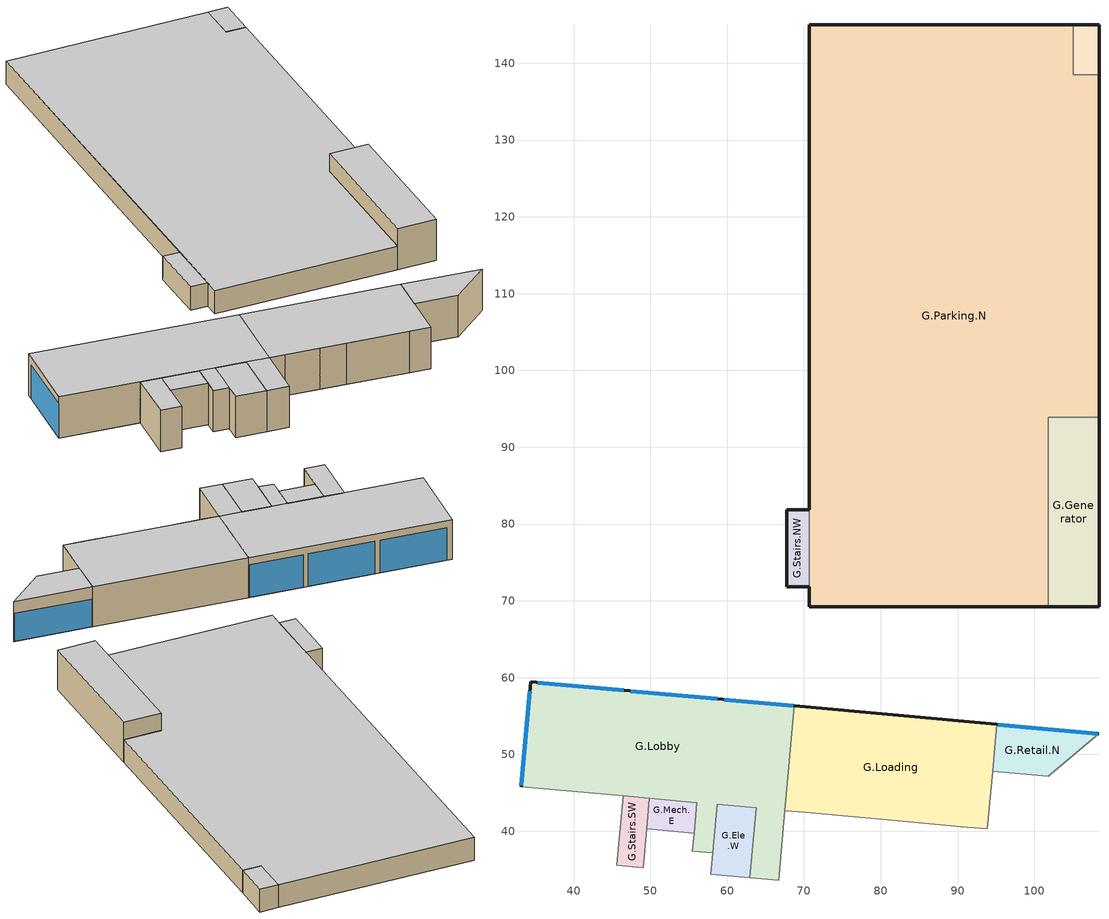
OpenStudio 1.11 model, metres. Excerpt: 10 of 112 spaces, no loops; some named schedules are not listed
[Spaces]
G.Lobby
 floor to L1.Corridor: 56.05,43.74 58.7,43.5 58.13,37.19 55.47,37.43 z3.35
 floor to L1.Parking.C: 34.39,59.44 68.75,56.31 67.51,42.7 33.16,45.82 z3.35
 floor to L1.Storage: 63.76,43.04 67.51,42.7 66.68,33.64 62.93,33.98 z3.35
 wall outside: 68.75,56.31 34.39,59.44 33.16,45.82 z3.35:10.77
 wall to G.Loading: 67.51,42.7 68.75,56.31 z3.35:10.77
 wall to G.Ele.E: 66.68,33.64 67.51,42.7 z3.35:10.77
 wall to G.Retail.C: 62.93,33.98 66.68,33.64 / 55.68,39.74 55.47,37.43 58.13,37.19 / 33.16,45.82 46.47,44.61 z3.35:10.77
 wall to G.Ele.W: 58.13,37.19 58.7,43.5 63.76,43.04 62.93,33.98 z3.35:10.77
 wall to G.Mech.E: 49.88,44.3 56.05,43.74 55.68,39.74 z3.35:10.77
 wall to G.Stairs.SW: 46.47,44.61 49.88,44.3 z3.35:10.77
 window (VE 1-2M Glass): 34.28,58.22 33.17,45.97 / 46.54,58.33 35.31,59.36 / 58.68,57.23 47.45,58.25 / 68.59,56.33 59.59,57.15 z3.38:9.45
 ceiling to 2-4.Corridor: 58.13,37.19 58.7,43.5 56.05,43.74 55.47,37.43 z10.77
 ceiling to 2-4.Storage.E: 66.68,33.64 67.51,42.7 63.76,43.04 62.93,33.98 z10.77
 ceiling to 2-4.Parking.C: 67.51,42.7 68.75,56.31 34.39,59.44 33.16,45.82 z10.77
G.Ele.W
 floor to L1.Ele.W: 58.7,43.5 63.76,43.04 62.93,33.98 57.88,34.44 z3.35
 wall to G.Retail.C: 58.13,37.19 57.88,34.44 62.93,33.98 z3.35:10.77
 ceiling to 2-4.ELE.W: 62.93,33.98 63.76,43.04 58.7,43.5 57.88,34.44 z10.77
G.Stairs.SW
 floor to L1.Stair.SW: 46.47,44.61 49.88,44.3 49.06,35.24 45.64,35.55 z3.35
 wall to G.Mech.E: 49.52,40.3 49.88,44.3 z3.35:10.77
 wall to G.Retail.C: 46.47,44.61 45.64,35.55 49.06,35.24 49.52,40.3 z3.35:10.77
 ceiling to 2-4.Stairs.SW: 49.06,35.24 49.88,44.3 46.47,44.61 45.64,35.55 z10.77
G.Mech.E
 floor to L1.Office: 49.88,44.3 56.05,43.74 55.68,39.74 49.52,40.3 z3.35
 wall to G.Retail.C: 49.52,40.3 55.68,39.74 z3.35:10.77
 ceiling to 2-4.Storage.W: 55.68,39.74 56.05,43.74 49.88,44.3 49.52,40.3 z10.77
G.Loading
 floor to L1.Parking.C: 68.75,56.31 95.11,53.92 93.87,40.3 67.51,42.7 z3.35
 wall outside: 95.11,53.92 68.75,56.31 z3.35:10.77
 wall to G.Retail.N: 94.56,47.84 95.11,53.92 z3.35:10.77
 wall to G.Retail.C: 93.87,40.3 94.56,47.84 z3.35:10.77
 wall to G.Stairs.SE: 90.46,40.61 93.87,40.3 z3.35:10.77
 wall to G.Rest: 75.74,41.95 80.15,41.55 90.46,40.61 z3.35:10.77
 wall to G.Mech.W: 70.14,42.46 75.74,41.95 z3.35:10.77
 wall to G.Ele.E: 67.51,42.7 70.14,42.46 z3.35:10.77
 ceiling to 2-4.Parking.C: 93.87,40.3 95.11,53.92 68.75,56.31 67.51,42.7 z10.77
G.Retail.N
 floor to L1.Parking.C: 95.11,53.92 108.41,52.71 101.79,47.19 94.56,47.84 z3.35
 wall outside: 108.41,52.71 95.11,53.92 z3.35:10.77
 wall to G.Retail.E: 101.79,47.19 108.41,52.71 z3.35:10.77
 wall to G.Retail.C: 94.56,47.84 101.79,47.19 z3.35:10.77
 window (VE 1-2M Glass): 108.26,52.72 95.26,53.9 z3.38:8.53
 ceiling to 2-4.Parking.C: 101.79,47.19 108.41,52.71 95.11,53.92 94.56,47.84 z10.77
G.Generator
 floor to L1.Parking.N: 108.41,93.91 108.41,69.22 101.79,69.22 101.79,93.91 z3.35
 wall outside: 101.79,69.22 108.41,69.22 108.41,93.91 z3.35:10.77
 wall to G.Parking.N: 108.41,93.91 101.79,93.91 101.79,69.22 z3.35:7.57
 wall to 1.Parking: 108.41,93.91 101.79,93.91 101.79,69.22 z7.57:10.77
 ceiling to 2-4.Parking.N: 108.41,69.22 108.41,93.91 101.79,93.91 101.79,69.22 z10.77
G.Parking.N
 floor to L1.Parking.N: 105.07,145 105.07,138.48 108.41,138.48 108.41,93.91 101.79,93.91 101.79,69.22 70.69,69.22 70.69,145 z3.35
 wall outside: 108.41,93.91 108.41,138.48 / 70.69,71.81 70.69,69.22 101.79,69.22 / 105.07,145 70.69,145 70.69,81.86 z3.35:7.57
 wall to G.Stairs.NW: 70.69,81.86 70.69,71.81 z3.35:7.57
 wall to G.Stairs.N: 108.41,138.48 105.07,138.48 105.07,145 z3.35:7.57
 ceiling to 1.Parking: 101.79,69.22 101.79,93.91 108.41,93.91 108.41,138.48 105.07,138.48 105.07,145 70.69,145 70.69,69.22 z7.57
G.Stairs.NW
 floor to L1.Stair.NW: 70.69,81.86 70.69,71.81 67.78,71.81 67.78,81.86 z3.35
 wall outside: 70.69,81.86 67.78,81.86 67.78,71.81 70.69,71.81 z3.35:7.57
 ceiling to 1.Stairs.NW: 70.69,71.81 70.69,81.86 67.78,81.86 67.78,71.81 z7.57
G.Stairs.N
 floor to L1.Stair.N: 108.41,145 108.41,138.48 105.07,138.48 105.07,145 z3.35
 wall outside: 108.41,138.48 108.41,145 105.07,145 z3.35:7.57
 ceiling to 1.Stairs.N: 108.41,138.48 108.41,145 105.07,145 105.07,138.48 z7.57
[Building]
Building 1: Space Type=Office; Default Construction Set=Proposed Construction Set; Default Schedule Set=Office Schedule Set
[ClimateZones]
Climate Zone Institution Name 1=ASHRAE; Climate Zone Document Name 1=ANSI/ASHRAE Standard 169; Climate Zone Document Year 1=2006; Climate Zone Institution Name 2=CEC; Climate Zone Document Name 2=California Climate Zone Descriptions; Climate Zone Document Year 2=1995
[Site]
Denver Intl Ap: Latitude {deg}=39.83; Longitude {deg}=-104.65; Time Zone {hr}=-7; Elevation {m}=1650
[SizingPeriod:DesignDay] Barometric Pressure {Pa}=83011; Sky Clearness=0; Rain Indicator=0; Snow Indicator=0; Day of Month=21; Daylight Saving Time Indicator=0; Dry-Bulb Temperature Range Modifier Type=DefaultMultipliers
Name | Maximum Dry-Bulb Temperature {C} | Daily Dry-Bulb Temperature Range {deltaC} | Humidity Indicating Conditions at Maximum Dry-Bulb | Wind Speed {m/s} | Wind Direction {deg} | Month | Day Type | Humidity Indicating Type | Solar Model Indicator | ASHRAE Taub | ASHRAE Taud
Denver Intl Ap Ann Clg .4% Condns WB=>MDB | 27.3 | 15.2 | 18.3 | 4.2 | 80 | 7 | SummerDesignDay | Wetbulb | ASHRAETau | 0.424 | 2.012
Denver Intl Ap Ann Htg 99.6% Condns DB | -17.4 | 0 | -17.4 | 3.3 | 160 | 12 | WinterDesignDay | Wetbulb | ASHRAEClearSky
Denver Intl Ap Ann Clg .4% Condns DB=>MWB | 34.6 | 15.2 | 15.7 | 4.2 | 80 | 7 | SummerDesignDay | Wetbulb | ASHRAETau | 0.424 | 2.012
Denver Intl Ap Ann Clg .4% Condns DP=>MDB | 19.9 | 15.2 | 16 | 4.2 | 80 | 7 | SummerDesignDay | Dewpoint | ASHRAETau | 0.424 | 2.012
[Construction]
ExtSlabCarpet 4in ClimateZone 1-8: MAT-CC05 4 HW CONCRETE, CP02 CARPET PAD
Exterior Door: F08 Metal surface, I01 25mm insulation board
Interior Ceiling: M11 100mm lightweight concrete, F05 Ceiling air space resistance, F16 Acoustic tile
Interior Door; Interior Partition: G05 25mm wood
Interior Floor: F16 Acoustic tile, F05 Ceiling air space resistance, M11 100mm lightweight concrete
Interior Wall: G01a 19mm gypsum board, F04 Wall air space resistance, G01a 19mm gypsum board
Interior Window; Interior Window 1; Interior Window 2: Clear 3mm
90.1-2007 Nonres 5B Roof IEAD: Roof Membrane 1, Roof Insulation [14], Metal Decking 1
90.1-2007 Nonres 5B Skylight without Curb: Theoretical Glass [146]
Proposed Walls: MAT-SHEATH 1, Wall Insulation [10]_R-value to: 10.3107345095598 (ft^2*h*R/Btu), 1/2IN Gypsum 1
VE 19-2M Glass: VE 19-2M Window Material
VE 1-2M Glass: VE 1-2M Window Material
[Material] Thermal Absorptance=0.9
Name | Roughness | Thickness {m} | Conductivity {W/m-K} | Density {kg/m3} | Specific Heat {J/kg-K} | Solar Absorptance | Visible Absorptance
MAT-CC05 4 HW CONCRETE | Rough | 0.1016 | 1.311 | 2240 | 836.8 | 0.7 | 0.7
F08 Metal surface | Smooth | 0.0008 | 45.28 | 7824 | 500 | 0.7 | 0.7
I01 25mm insulation board | MediumRough | 0.0254 | 0.03 | 43 | 1210 | 0.7 | 0.7
M11 100mm lightweight concrete | MediumRough | 0.1016 | 0.53 | 1280 | 840 | 0.7 | 0.7
F16 Acoustic tile | MediumSmooth | 0.0191 | 0.06 | 368 | 590 | 0.7 | 0.7
G05 25mm wood | MediumSmooth | 0.0254 | 0.15 | 608 | 1630 | 0.7 | 0.7
G01a 19mm gypsum board | MediumSmooth | 0.019 | 0.16 | 800 | 1090 | 0.7 | 0.7
1/2IN Gypsum 1 | Smooth | 0.01271 | 0.16 | 784.9 | 830 | 0.92 | 0.92
Roof Insulation [14] | MediumRough | 0.167335 | 0.049 | 265 | 836.8 | 0.7 | 0.7
Roof Membrane 1 | VeryRough | 0.0095 | 0.16 | 1121.29 | 1460 | 0.7 | 0.7
Metal Decking 1 | MediumSmooth | 0.001524 | 45.006 | 7680 | 418.4 | 0.7 | 0.3
Wall Insulation [10]_R-value to: 10.3107345095598 (ft^2*h*R/Btu) | MediumRough | 0.0817121 | 0.045 | 265 | 836.8 | 0.7 | 0.7
[Material:NoMass] Thermal Absorptance=0.9; Solar Absorptance=0.7
Name | Roughness | Thermal Resistance {m2-K/W} | Visible Absorptance
CP02 CARPET PAD | Smooth | 0.1 | 0.8
MAT-SHEATH 1 | Rough | 0.36256 | 0.7
[WindowMaterial:Glazing] Optical Data Type=SpectralAverage; Thickness {m}=0.003; Infrared Transmittance at Normal Incidence=0
Name | Solar Transmittance at Normal Incidence | Front Side Solar Reflectance at Normal Incidence | Back Side Solar Reflectance at Normal Incidence | Visible Transmittance at Normal Incidence | Front Side Visible Reflectance at Normal Incidence | Back Side Visible Reflectance at Normal Incidence | Front Side Infrared Hemispherical Emissivity | Back Side Infrared Hemispherical Emissivity | Conductivity {W/m-K} | Dirt Correction Factor for Solar and Visible Transmittance | Solar Diffusing
Clear 3mm | 0.837 | 0.075 | 0 | 0.898 | 0.081 | 0 | 0.84 | 0.84 | 0.9 | 1 | Yes
Theoretical Glass [146] | 0.481761 | 0.468239 | 0.468239 | 0.621562 | 0.328438 | 0.328438 | 0.9 | 0.9 | 0.03026
[WindowMaterial:SimpleGlazingSystem] Visible Transmittance=0.33
Name | U-Factor {W/m2-K} | Solar Heat Gain Coefficient
VE 19-2M Window Material | 2.23724 | 0.307
VE 1-2M Window Material | 2.19749 | 0.368
[Material:AirGap]
Name | Thermal Resistance {m2-K/W}
F05 Ceiling air space resistance | 0.18
F04 Wall air space resistance | 0.15
[DefaultSurfaceConstructions]
Name | Floor Construction | Wall Construction | Roof Ceiling Construction
Default Surface Constructions 2 | Interior Floor | Interior Wall | Interior Ceiling
Default Surface Constructions 3 | ExtSlabCarpet 4in ClimateZone 1-8 | ExtSlabCarpet 4in ClimateZone 1-8 | ExtSlabCarpet 4in ClimateZone 1-8
Default Surface Constructions 1 adj ext wall insulation | ExtSlabCarpet 4in ClimateZone 1-8 | Proposed Walls | 90.1-2007 Nonres 5B Roof IEAD
[DefaultSubSurfaceConstructions]
Name | Fixed Window Construction | Operable Window Construction | Door Construction | Skylight Construction | Tubular Daylight Dome Construction | Tubular Daylight Diffuser Construction
Default Sub Surface Constructions 1 | VE 19-2M Glass | VE 19-2M Glass | Exterior Door | 90.1-2007 Nonres 5B Skylight without Curb | Interior Window 2 | Interior Window 1
Default Sub Surface Constructions 2 | Interior Wall | Interior Window | Interior Door
[DefaultConstructionSet]
Proposed Construction Set: Default Exterior Surface Constructions=Default Surface Constructions 1 adj ext wall insulation; Default Interior Surface Constructions=Default Surface Constructions 2; Default Ground Contact Surface Constructions=Default Surface Constructions 3; Default Exterior SubSurface Constructions=Default Sub Surface Constructions 1; Default Interior SubSurface Constructions=Default Sub Surface Constructions 2; Interior Partition Construction=Interior Partition
[SpaceType]
Name | Default Schedule Set | Design Specification Outdoor Air Object | Standards Building Type | Standards Space Type
90.1-2007 - LrgHotel - Lobby | 90.1-2007 - LrgHotel - Lobby Schedule Set | 90.1-2007 - LrgHotel - Lobby Ventilation | LargeHotel | Lobby
90.1-2007 - LrgHotel - Mechanical | 90.1-2007 - LrgHotel - Mechanical Schedule Set | 90.1-2007 - LrgHotel - Mechanical Ventilation | LargeHotel | Mechanical
Retail | Retail Schedule Set | 90.1-2007 - LrgHotel - Retail Ventilation | Retail | Retail
90.1-2007 - LrgHotel - Storage | 90.1-2007 - LrgHotel - Storage Schedule Set | 90.1-2007 - LrgHotel - Storage Ventilation | LargeHotel | Storage
Elevator Space Type |  |  | Office | Corridor
Stairs Space Type | 90.1-2007 - LrgHotel - Corridor Schedule Set | 90.1-2007 - LrgHotel - Corridor Ventilation | Office | Stair
Parking Garage Space Type | 90.1-2007 - LrgHotel - Corridor Schedule Set | 90.1-2007 - LrgHotel - Corridor Ventilation | Office | Storage
Office | Office Schedule Set | 90.1-2007 - LrgHotel - Office Ventilation | Office | OpenOffice
[DefaultScheduleSet] Infiltration Schedule=LargeHotel Infil Quarter On
Name | Number of People Schedule | People Activity Level Schedule | Lighting Schedule | Electric Equipment Schedule
90.1-2007 - LrgHotel - Corridor Schedule Set | LargeHotel Bldg Occ | LargeHotel Activity | LargeHotel Bldg Light
90.1-2007 - LrgHotel - Lobby Schedule Set; 90.1-2007 - LrgHotel - Storage Schedule Set | LargeHotel Bldg Occ | LargeHotel Activity | LargeHotel Bldg Light | LargeHotel Bldg Equip
90.1-2007 - LrgHotel - Mechanical Schedule Set |  |  | LargeHotel Bldg Light | LargeHotel Bldg Equip
Retail Schedule Set | Retail Occ Sch | LargeHotel Activity | Retail Lighting Sch | Retail Bldg Equip
Office Schedule Set | Office Occupancy Sch | LargeHotel Activity | Office Lighting Sch | Office Equipment Sch
[Lights:Definition] Design Level Calculation Method=Watts/Area
Name | Watts per Space Floor Area {W/m2} | Fraction Visible
90.1-2007 - LrgHotel - Corridor Lights Definition | 6.67362
90.1-2007 - LrgHotel - Lobby Lights Definition | 12.7014
90.1-2007 - LrgHotel - Mechanical Lights Definition | 11.3021
90.1-2007 - LrgHotel - Retail Lights Definition | 18.2986
90.1-2007 - LrgHotel - Storage Lights Definition | 6.13543
90.1-2007 - LrgHotel - Parking Garage Lights Definition | 0.387501 | 0
90.1-2007 - LrgHotel - Office Lights Definition | 8.50349
[Lights]
Name | Lights Definition | Space or SpaceType | Schedule
90.1-2007 - LrgHotel - Lobby Lights | 90.1-2007 - LrgHotel - Lobby Lights Definition | 90.1-2007 - LrgHotel - Lobby
90.1-2007 - LrgHotel - Mechanical Lights | 90.1-2007 - LrgHotel - Mechanical Lights Definition | 90.1-2007 - LrgHotel - Mechanical
90.1-2007 - LrgHotel - Retail Lights | 90.1-2007 - LrgHotel - Retail Lights Definition | Retail
90.1-2007 - LrgHotel - Storage Lights | 90.1-2007 - LrgHotel - Storage Lights Definition | 90.1-2007 - LrgHotel - Storage
90.1-2007 - LrgHotel - Corridor Lights 1 | 90.1-2007 - LrgHotel - Corridor Lights Definition | Stairs Space Type
90.1-2007 - LrgHotel - Corridor Lights 2 | 90.1-2007 - LrgHotel - Parking Garage Lights Definition | Parking Garage Space Type | Parking Garage Ltg Sch
90.1-2007 - LrgHotel - Lobby Lights 1 | 90.1-2007 - LrgHotel - Office Lights Definition | Office
[DesignSpecification:OutdoorAir] Outdoor Air Method=Sum
Name | Outdoor Air Flow per Floor Area {m3/s-m2} | Outdoor Air Flow per Person {m3/s-person}
90.1-2007 - LrgHotel - Corridor Ventilation | 0.0003048
90.1-2007 - LrgHotel - Lobby Ventilation | 0.0003048 | 0.00353961
90.1-2007 - LrgHotel - Mechanical Ventilation; 90.1-2007 - LrgHotel - Storage Ventilation | 0.0006096
90.1-2007 - LrgHotel - Retail Ventilation | 0.0006096 | 0.00353961
90.1-2007 - LrgHotel - Office Ventilation | 0.000381 | 0.00294967
[People:Definition] Number of People Calculation Method=People/Area; Fraction Radiant=0.3
Name | People per Space Floor Area {person/m2}
90.1-2007 - LrgHotel - Corridor People Definition | 0.0107639
90.1-2007 - LrgHotel - Lobby People Definition | 0.322917
90.1-2007 - LrgHotel - Retail People Definition | 0.161459
90.1-2007 - LrgHotel - Storage People Definition | 0.0215278
90.1-2007 - LrgHotel - Office People Definition | 0.0511286
[People]
Name | People Definition | Space or SpaceType
90.1-2007 - LrgHotel - Lobby People | 90.1-2007 - LrgHotel - Lobby People Definition | 90.1-2007 - LrgHotel - Lobby
90.1-2007 - LrgHotel - Retail People | 90.1-2007 - LrgHotel - Retail People Definition | Retail
90.1-2007 - LrgHotel - Storage People | 90.1-2007 - LrgHotel - Storage People Definition | 90.1-2007 - LrgHotel - Storage
90.1-2007 - LrgHotel - Corridor People 1 | 90.1-2007 - LrgHotel - Corridor People Definition | Stairs Space Type
90.1-2007 - LrgHotel - Corridor People 2 | 90.1-2007 - LrgHotel - Corridor People Definition | Parking Garage Space Type
90.1-2007 - LrgHotel - Lobby People 1 | 90.1-2007 - LrgHotel - Office People Definition | Office
[SpaceInfiltration:DesignFlowRate] Design Flow Rate Calculation Method=Flow/ExteriorArea; Flow per Exterior Surface Area {m3/s-m2}=0.000226568
Name | Space or SpaceType
90.1-2007 - LrgHotel - Lobby Infiltration | 90.1-2007 - LrgHotel - Lobby
90.1-2007 - LrgHotel - Mechanical Infiltration | 90.1-2007 - LrgHotel - Mechanical
90.1-2007 - LrgHotel - Retail Infiltration | Retail
90.1-2007 - LrgHotel - Storage Infiltration | 90.1-2007 - LrgHotel - Storage
90.1-2007 - LrgHotel - Corridor Infiltration 1 | Stairs Space Type
90.1-2007 - LrgHotel - Corridor Infiltration 2 | Parking Garage Space Type
90.1-2007 - LrgHotel - Lobby Infiltration 1 | Office
[ElectricEquipment:Definition] Design Level Calculation Method=Watts/Area
Name | Watts per Space Floor Area {W/m2}
90.1-2007 - LrgHotel - Lobby Electric Equipment Definition | 4.09029
90.1-2007 - LrgHotel - Mechanical Electric Equipment Definition | 2.79862
90.1-2007 - LrgHotel - Retail Electric Equipment Definition | 5.48959
90.1-2007 - LrgHotel - Storage Electric Equipment Definition | 1.39931
Elevator Load | 36.9202
90.1-2007 - LrgHotel - Office Electric Equipment Definition | 6.8889
[ElectricEquipment]
Name | Electric Equipment Definition | Space or SpaceType | Schedule
90.1-2007 - LrgHotel - Lobby Electric Equipment | 90.1-2007 - LrgHotel - Lobby Electric Equipment Definition | 90.1-2007 - LrgHotel - Lobby
90.1-2007 - LrgHotel - Mechanical Electric Equipment | 90.1-2007 - LrgHotel - Mechanical Electric Equipment Definition | 90.1-2007 - LrgHotel - Mechanical
90.1-2007 - LrgHotel - Retail Electric Equipment | 90.1-2007 - LrgHotel - Retail Electric Equipment Definition | Retail
90.1-2007 - LrgHotel - Storage Electric Equipment | 90.1-2007 - LrgHotel - Storage Electric Equipment Definition | 90.1-2007 - LrgHotel - Storage
Electric Equipment 1 | Elevator Load | Elevator Space Type | Elevator Residential Sch
90.1-2007 - LrgHotel - Lobby Electric Equipment 1 | 90.1-2007 - LrgHotel - Office Electric Equipment Definition | Office
[ThermostatSetpoint:DualSetpoint]
Name | Heating Setpoint Temperature Schedule | Cooling Setpoint Temperature Schedule
G.Retail.N Zone Thermostat | Retail Htg Sch | Retail Clg SP
Unit Heater Thermostat | Unit Heater Htg Sch | Unit Heater Clg Sch
Office Thermostat | Office Htg Sch 1 | Office Clg Sch
[Space] Building Story=G Retail&Parking
Name | Space Type | Thermal Zone
G.Lobby | 90.1-2007 - LrgHotel - Lobby | G.Lobby Zone
G.Ele.W | Elevator Space Type | G.Ele.W Zone
G.Stairs.SW | Stairs Space Type | G.Stairs.SW Zone
G.Mech.E | 90.1-2007 - LrgHotel - Mechanical | G.Mech.E Zone
G.Loading | 90.1-2007 - LrgHotel - Storage | G.Loading Zone
G.Retail.N | Retail | G.Retail.N Zone
G.Generator | 90.1-2007 - LrgHotel - Mechanical | G.Generator Zone
G.Parking.N | Parking Garage Space Type | G.Parking.N Zone
G.Stairs.NW | Stairs Space Type | G.Stairs.NW Zone
G.Stairs.N | Stairs Space Type | G.Stairs.N Zone
[BuildingStory]
Name | Nominal Z Coordinate {m} | Nominal Floor to Floor Height {m}
G Retail&Parking
Building Story 1 | 0 | 0.9144
[ThermalZone] Use Ideal Air Loads=No
Name | Thermostat
G.Retail.N Zone | G.Retail.N Zone Thermostat
G.Stairs.SW Zone; G.Loading Zone; G.Stairs.N Zone; G.Stairs.NW Zone; G.Ele.W Zone; G.Generator Zone; G.Mech.E Zone | Unit Heater Thermostat
G.Parking.N Zone
G.Lobby Zone | Office Thermostat
[Sizing:Zone] Zone Cooling Design Supply Air Temperature Input Method=SupplyAirTemperature; Zone Cooling Design Supply Air Temperature {C}=14; Zone Cooling Design Supply Air Temperature Difference {deltaC}=11.11; Zone Heating Design Supply Air Temperature Input Method=SupplyAirTemperature; Zone Heating Design Supply Air Temperature {C}=40; Zone Heating Design Supply Air Temperature Difference {deltaC}=11.11; Zone Cooling Design Supply Air Humidity Ratio {kg-H2O/kg-air}=0.0085; Zone Heating Design Supply Air Humidity Ratio {kg-H2O/kg-air}=0.008; Cooling Design Air Flow Method=DesignDay; Heating Design Air Flow Method=DesignDay; Design Zone Air Distribution Effectiveness in Cooling Mode=1; Design Zone Air Distribution Effectiveness in Heating Mode=0.8; Account for Dedicated Outdoor Air System=No; Dedicated Outdoor Air System Control Strategy=NeutralSupplyAir; Dedicated Outdoor Air Low Setpoint Temperature for Design {C}=Autosize; Dedicated Outdoor Air High Setpoint Temperature for Design {C}=Autosize
L1.Parking.S Zone; 5.Stairs.SW Zone; 6.Stairs.C Zone; L1.Office Zone; 6.Stairs.E Zone; 5.Stairs.N Zone; 2-4.Parking.C Zone; 7-14.Ele.E Zone; L1.Storage Zone; 2-4.ELE.W Zone
[Zone equipment]
5.Ele.W Zone: 5.Ele.W Zone Unit Heater
5.Corridor Zone: CV Unit Heater Elec 3
7-14.Stairs.E Zone: 7-14.Stairs.E Zone Unit Heater
15.Ele.W Zone: 15.Ele.W Zone Unit Heater
2-4.Mech Zone: 2-4.Mech Zone Unit Heater
15.Mech Zone: 15.Mech Zone Unit Heater
L1.Stair.NW Zone: L1.Stair.NW Zone Unit Heater
1.Stairs.N Zone: 1.Stairs.N Zone Unit Heater
G.Stairs.SW Zone: G.Stairs.SW Zone Unit Heater
15.Ele.E Zone: 15.Ele.E Zone Unit Heater
2-4.Stairs.SE Zone: 2-4.Stairs.SE Zone Unit Heater
5.Stairs.SE Zone: 5.Stairs.SE Zone Unit Heater
7-14.Ele.W Zone: 7-14.Ele.W Zone Unit Heater
5.Storage.W Zone: 5.Storage.W Zone Unit Heater
7-14.Mech Zone: 7-14.Mech Zone Unit Heater
L1.Stair.SW Zone: L1.Stair.SW Zone Unit Heater
G.Mech.W Zone: G.Mech.W Zone Unit Heater
2-4.Ele.E Zone: 2-4.Ele.E Zone Unit Heater
1.Stairs.NW Zone: 1.Stairs.NW Zone Unit Heater
G.Loading Zone: G.Loading Zone Unit Heater
6.Ele.E Zone: 6.Ele.E Zone Unit Heater
5.Storage.E Zone: 5.Storage.E Zone Unit Heater
2-4.Stairs.S Zone: 2-4.Stairs.S Zone Unit Heater
L1.Parking.N Zone: Zone Exhaust Fan Parking N
G.Stairs.SE Zone: G.Stairs.SE Zone Unit Heater
6.Mech Zone: 6.Mech Zone Unit Heater
G.Stairs.S Zone: CV Unit Heater Elec 2
G.Stairs.N Zone: G.Stairs.N Zone Unit Heater
15.Stairs.S Zone: 15.Stairs.S Zone Unit Heater
2-4.Corridor Zone: CV Unit Heater Elec 4
2-4.Storage.W Zone: 2-4.Storage.W Zone Unit Heater
15.Stairs.E Zone: 15.Stairs.E Zone Unit Heater
L1.Corridor Zone: CV Unit Heater Elec 1
G.Stairs.NW Zone: G.Stairs.NW Zone Unit Heater
2-4.Storage.E Zone: 2-4.Storage.E Zone Unit Heater
5.Stairs.S Zone: 5.Stairs.S Zone Unit Heater
G.Ele.E Zone: G.Ele.E Zone Unit Heater
2-4.Stairs.NW Zone: 2-4.Stairs.NW Zone Unit Heater
5.Ele.E Zone: 5.Ele.E Zone Unit Heater
L1.Mech Zone: L1.Mech Zone Unit Heater
[Exterior:Lights:Definition]
3523.0 w Exterior Lighting Definition: Design Level {W}=3523
[Exterior:Lights]
3523.0 w Exterior Light: Exterior Lights Definition=3523.0 w Exterior Lighting Definition; Schedule=3523.0 w Exterior Lights Sch; Control Option=AstronomicalClock
